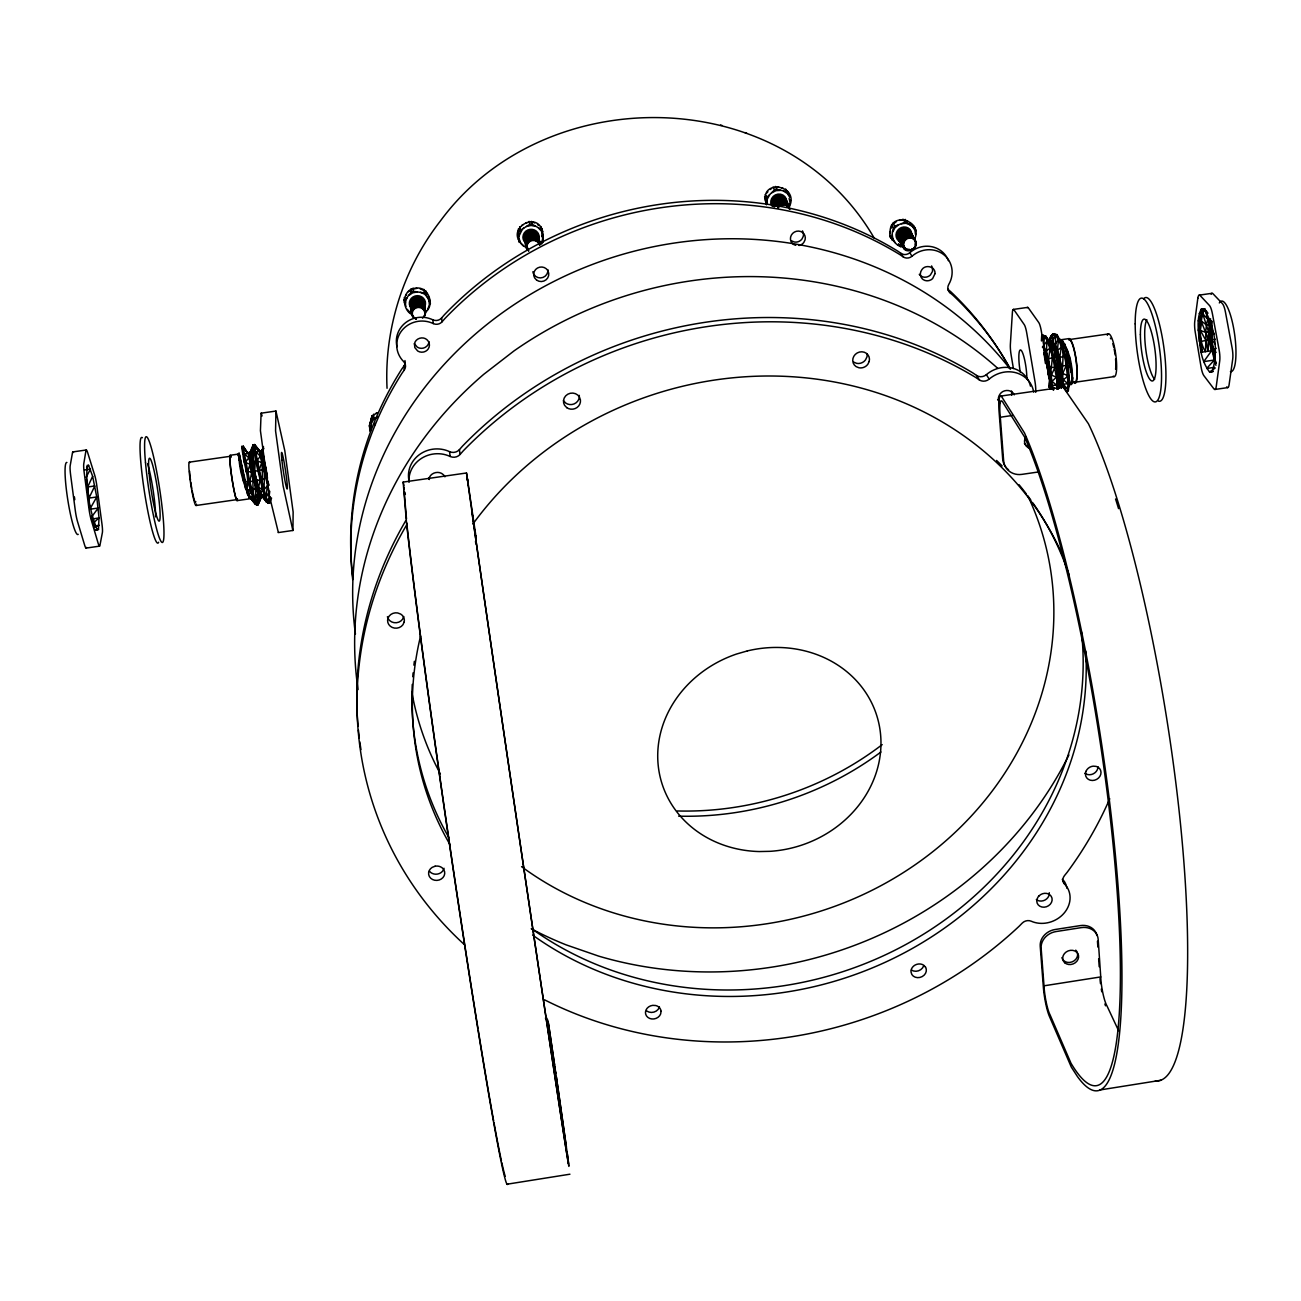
<?xml version="1.0" encoding="UTF-8"?>
<svg xmlns="http://www.w3.org/2000/svg" width="1301" height="1301" viewBox="0 0 1301 1301"><rect width="100%" height="100%" fill="white"/><g stroke="black" fill="none" stroke-linecap="round" stroke-linejoin="round"><path stroke-width="1.5" d="M541.639 244.068L542.81 242.084C547.184 202.387 495.746 230.196 527.848 248.589M542.81 242.084L542.078 228.488M1056.737 389.048L1056.835 358.1L1053.566 345.513L1050.281 340.455L1050.736 336.422L1052.883 333.853L1056.965 334.585C1066.511 351.156 1071.162 372.46 1068.267 391.292L1066.869 391.503L1060.835 384.169L1067.845 389.259L1066.869 391.503M238.847 459.904L239.059 453.171C238.262 467.775 243.97 483.858 249.141 497.828L252.069 499.308L256.622 504.983L258.053 504.772L261.631 496.153L258.59 487.176C262.395 472.979 255.89 458.781 254.703 444.584L253.256 444.796C244.295 461.335 254.313 480.85 259.354 497.161L260.704 498.072L259.062 502.349M518.448 228.765L519.132 242.36M1043.126 335.251L1045.776 336.195L1048.687 340.569L1050.216 348.05L1048.411 359.32L1052.005 381.404L1051.241 385.291L1049.078 387.226C1050.85 373.582 1049.907 358.848 1043.76 346.245L1044.361 336.39L1043.126 335.251L1041.727 335.447L1041.434 340.96M1041.727 335.447L1045.776 336.195L1052.851 357.352L1056.331 377.241L1052.005 381.404L1051.354 387.503L1053.534 390.3M1058.705 385.275L1059.713 386.299C1062.819 371.631 1061.242 353.986 1052.525 341.187L1050.281 340.455L1052.883 333.853L1055.566 334.796C1065.454 350.782 1068.023 370.736 1067.845 389.259L1063.128 384.137L1062.641 373.387L1059.648 357.71L1061.453 346.44L1059.925 338.959M1049.013 340.976L1050.736 336.422L1054.282 333.641L1055.566 334.796C1054.249 351.953 1063.86 368.834 1059.713 386.299C1062.624 373.257 1063.372 359.45 1062.868 346.229L1057.42 350.376L1061.909 373.208L1062.429 383.681L1061.827 385.389L1060.039 384.283L1060.998 385.291L1063.21 379.794L1068.983 375.42L1068.105 383.762L1063.128 384.137L1061.827 385.389M1071.097 364.199L1072.057 378.054L1070.869 384.689C1074.268 369.923 1070.3 353.287 1062.364 340.586L1060.152 339.87L1068.755 338.634A22.556 4.293 82.2 0 1 1076.626 363.369A22.556 4.293 82.2 0 1 1073.553 382.348M1069.764 382.884L1071.373 384.006L1072.756 381.974L1072.268 371.614L1071.52 382.933M1215.784 363.434L1211.784 339.74L1211.166 321.022C1209.865 335.869 1211.198 351.172 1215.963 365.321M1058.445 388.934C1062.429 373.192 1057.859 355.352 1049.728 341.594L1048.167 341.366L1051.175 342.179L1054.623 350.782L1054.948 367.5L1051.419 374.997L1050.688 386.999L1048.915 385.893L1054.005 389.194M1215.378 344.196L1211.784 339.74L1211.589 321.054M1059.648 357.71L1065.519 355.531L1066.202 365.89L1062.641 373.387L1060.998 385.291L1059.258 384.608L1060.998 385.291M1199.603 330.454C1198.937 344.57 1200.709 360.54 1209.588 372.005L1212.19 371.728C1218.517 351.677 1215.199 326.372 1203.734 308.727L1201.165 309.231C1196.286 319.2 1198.579 330.893 1199.294 341.529L1210.613 339.903L1210.564 321.363L1211.573 350.782L1203.75 361.629L1214.63 359.987L1210.971 339.854L1210.711 321.152L1212.678 350.587L1201.197 352.278C1200.335 338.114 1196.302 321.363 1204.759 308.841C1197.457 322.144 1200.612 337.837 1201.978 352.164L1199.603 330.454L1198.286 330.649L1200.205 320.631L1200.042 330.438L1205.816 332.292L1208.564 331.901L1210.223 328.99M251.369 498.787L249.141 497.828L239.059 453.171L246.361 488.607L250.003 497.909L251.369 498.787L251.435 496.836M1058.136 388.836C1060.429 372.948 1060.25 355.726 1052.525 341.187L1052.883 333.853L1052.119 336.227M890.095 232.993C889.022 210.616 923.547 219.918 914.652 239.026L914.945 237.595M915.27 228.602L906 222.032L894.795 226.179C889.25 233.253 893.104 245.922 902.65 246.946M903.057 244.572L904.569 239.839L907.334 237.79A6.635 6.245 -35.5 0 1 916.034 242.75L915.953 244.409A6.635 6.245 -35.5 0 1 903.057 244.572L902.845 247.401M915.497 234.538L914.928 230.196L912.521 226.585M424.744 307.491L423.752 301.019L421.849 298.986M424.923 309.638L424.923 305.263M425.134 311.297L424.093 303.751L419.605 300.515M425.281 312.939L425.313 309.069M403.928 487.143L403.993 489.55M1045.402 363.402L1043.939 352.636L1050.216 348.05L1051.615 347.839L1054.623 350.782M410.677 308.792L411.832 301.474L416.629 298.758L419.475 298.905L416.743 299.523M424.939 306.272A8.099 7.741 -1.2 0 0 421.687 296.823A8.099 7.741 -1.2 0 0 411.392 298.271A8.099 7.741 -1.2 0 0 411.067 308.223L411.002 312.614L414.043 318.273M411.49 306.158L411.604 303.361M411.181 313.752L411.23 309.931L414.58 305.67M411.604 307.247L411.718 304.434M271.567 498.088L269.583 503.113L266.607 502.17C261.029 489.631 267.225 475.776 262.428 462.782C262.395 457.383 260.802 451.512 263.469 446.503M537.996 238.961L538.175 236.197M538.272 239.986L538.338 236.733M538.435 240.522C541.801 226.358 517.7 229.626 525.1 242.214M538.712 241.531L538.728 238.213M538.825 242.019L539.004 239.238M539.427 244.116L539.443 240.783M539.541 244.588L539.72 241.807M1211.02 328.877L1211.898 321.201M524.14 239.612C522.482 232.017 533.849 228.017 537.589 234.652M524.303 240.148L525.604 234.424L530.483 231.757M524.596 237.904L525.994 245.759M524.823 242.181L524.856 238.929C526.271 234.196 532.483 232.261 536.419 235.139L535.622 235.66L537.215 237.433M524.986 242.718L525.116 239.937M525.506 244.767L525.539 241.498C527.165 235.611 535.882 234.44 538.972 239.709M525.718 245.743C524.043 238.099 535.475 234.066 539.248 240.734M525.88 246.279L527.23 240.587M525.978 242.295L525.994 239.449M526.092 242.767L526.255 240.457M237.124 500.609L250.491 498.69L248.946 494.77L250.735 491.713L248.361 482.216L247.564 471.694L250.117 464.246L248.426 452.455L257.631 493.518L256.622 504.983L255.061 503.829L250.735 491.713L249.808 482.004L251.776 471.987L250.605 451.512L252.573 448.048M278.235 531.995L269.128 494.689L260.428 430.696L261.111 413.181L275.942 411.051L284.821 450.829L293.132 511.992L292.936 530.45L278.154 532.597M1207.8 319.217L1210.564 318.81L1208.564 331.901L1208.157 351.286C1205.328 340.862 1204.791 329.657 1207.8 319.217L1205.116 309.166L1202.628 313.427L1208.564 331.901L1211.865 350.75L1209.182 324.486L1207.8 319.217L1202.254 313.151L1204.336 308.776L1201.165 309.231L1204.352 308.711M786.585 205.574L786.845 202.793M1057.42 350.376L1058.51 339.154L1056.965 334.585M771.688 202.891L771.948 200.159M788.211 205.021L786.146 202.322A7.253 6.928 -32.4 0 0 777.364 195.638A7.253 6.928 -32.4 0 0 772.696 205.981C769.086 199.46 777.998 192.337 783.69 196.971L785.755 199.671M772.973 206.452L772.436 201.151L773.77 198.695M784.666 199.102C779.933 195.345 772.241 199.476 772.875 205.525L773.835 205.054L772.404 204.452C771.509 196.825 783.137 193.507 786.243 200.663M772.631 205.021C772.013 194.451 788.146 195.199 788.064 205.525M773.103 206.095C772.436 200.012 780.145 195.817 784.926 199.606L786.991 202.305M773.347 206.599C772.713 200.549 780.421 196.418 785.17 200.175M1049.159 386.153L1050.395 385.194L1056.9 385.372C1058.786 370.964 1059.827 354.636 1051.972 341.854L1049.777 341.138M773.347 204.062L772.16 203.948L773.347 201.183M774.534 203.883L774.306 206.208L773.119 206.03M774.55 206.713L774.778 204.387M915.205 244.377L915.53 241.547M915.546 244.897L915.823 242.132M1049.322 384.527C1050.704 369.826 1044.605 355.352 1047.289 340.764L1044.361 336.39L1042.849 339.594M243.482 447.755L241.71 446.438L242.051 447.967L243.482 447.755L243.157 446.243L248.052 453.561L242.783 453.935L241.937 448.52L243.157 446.243C240.864 460.652 250.361 474.702 246.995 488.851L250.686 498.397L255.061 503.829L258.053 504.772L261.631 496.153L255.988 479.646L250.085 452.211L252.833 447.918M269.779 491.29L268.136 503.324L262.883 497.128L261.55 496.25L260.704 498.072L258.2 492.949L256.297 487.176L250.605 451.512M897.511 236.733L898.682 234.05L897.511 233.546C899.024 228.976 905.024 226.911 908.911 229.854M898.877 240.36C894.649 233.904 903.691 226.211 909.529 230.928L912.717 236.717M897.836 237.237L899.17 231.611M898.113 237.807L899.284 235.123L898.113 234.619M898.389 238.392C897.901 232.424 905.431 228.309 910.147 232.001L912.521 235.139M898.715 238.896L899.024 236.197L901.04 234.147M899.007 239.465L899.349 236.701M899.316 239.969L899.642 237.27L903.496 233.708L908.147 233.123M899.609 240.555C899.105 234.587 906.651 230.44 911.383 234.147A7.221 6.781 -35.8 0 0 900.975 229.285A7.221 6.781 -35.8 0 0 899.658 240.799M899.918 241.059L901.105 238.359L899.918 237.855L900.812 237.79L900.536 240.083M900.211 241.628C899.707 235.66 907.269 231.529 912.001 235.237M900.536 242.149L901.707 239.449L900.52 238.929L904.39 235.351M900.812 242.718L902.032 239.953L902.406 244.425M901.138 243.238L901.447 240.522L905.333 236.945M901.43 243.807C901.804 228.033 925.385 240.88 912.408 249.759C897.95 256.297 900.325 229.529 913.562 237.904M899.333 237.92L899.609 235.627L898.422 235.123M370.151 423.297L372.005 415.767L377.274 412.937L375.794 413.393M372.005 415.767L370.85 430.224M895.251 242.848L889.884 236.506L890.16 231.545M518.4 232.294L518.595 230.83M519.18 235.709L522.498 228.976L529.816 224.325L532.174 224.309L541.671 229.513L542.826 231.464M541.801 236.587L542.013 235.123M542.875 238.555L541.46 242.848M659.396 1006.746L659.298 1007.413A7.822 6.781 -12.7 0 1 646.825 1011.023M1011.706 395.146L1011.609 391.064M1204.336 308.776L1199.278 313.46L1201.815 313.102C1200.059 325.933 1198.27 340.13 1205.409 351.677L1205.962 340.569L1200.416 330.519L1202.254 313.151M766.452 204.664C757.296 177.912 801.074 184.059 788.991 207.672M765.687 195.719L765.346 200.191M769.574 194.987L767.346 198.988L767.005 203.476L766.679 197.459L774.567 189.865L776.827 189.247L787.186 191.898L788.78 193.491M258.053 504.772C260.867 485.484 249.076 466.213 254.98 446.65L253.532 446.861L250.947 453.138C252.557 468.636 253.223 483.842 253.044 499.226L254.492 499.015L258.2 492.949M419.133 299.132L419.264 297.279C412.856 295.555 407.798 303.149 411.392 308.597M421.361 301.181L419.182 300.173L419.377 298.352L413.864 299.1M421.687 303.914L419.507 302.905L419.703 301.084L416.857 300.921L414.173 301.832L410.823 306.093M410.921 307.182L414.271 302.922L419.816 302.157L419.621 303.995L417.084 303.1L414.385 304.011L411.035 308.272M417.312 304.954L419.735 305.084L419.865 303.214L422.516 304.45M419.833 305.654L419.979 304.304L414.499 305.101L411.132 309.378M417.41 306.044L419.849 306.174L420.077 304.873L422.662 306.06L425.622 311.297M270.575 497.405L269.583 503.113L266.087 497.356L259.208 470.019L261.729 462.587L259.972 450.796L254.98 446.65L260.33 452.374L262.005 452.146L262.151 449.87C265.453 462.684 264.233 475.776 268.543 488.688M1049.631 385.519C1049.37 370.346 1056.136 354.848 1048.687 340.569L1047.289 340.764L1042.361 347.107M1072.821 377.778L1070.869 384.689M892.258 234.912L892.242 240.425M369.403 425.622L370.265 431.249L369.403 425.622L370.313 421.898M1049.273 342.196L1050.736 336.422M425.004 312.565C435.689 305.361 428.289 285.472 415.263 288.237C402.708 289.18 401.228 307.247 410.579 313.817M404.302 297.457L404.351 302.873M259.338 451.496L262.217 451.073L255.842 452.065L254.671 471.58L256.59 479.695L260.005 480.541L265.29 478.443L262.509 451.496L263.42 448.146M370.557 425.931L369.614 429.167M250.947 453.138L253.256 444.796L258.249 450.146M428.907 479.093C429.948 472.783 438.697 470.198 443.202 474.589A8.489 7.936 -4.9 0 1 444.926 476.8M1057.209 388.966L1060.413 380.201M1067.845 389.259L1069.52 383.551L1068.105 383.762L1063.21 379.794M275.942 411.051L275.568 430.891L283.13 485.956L292.871 530.532M890.713 228.504L892.795 224.471L896.373 221.593M892.795 231.854L894.893 227.821L898.487 224.927M246.117 471.905L245.645 461.855L248.865 457.838L248.767 454.033L250.085 452.211M1063.128 384.137L1062.51 385.893L1061.421 384.088L1063.6 387.048M1059.193 387.6C1062.966 372.558 1058.038 355.238 1050.362 342.082L1048.996 341.464L1051.175 342.179C1059.144 354.181 1061.177 369.435 1061.583 383.584L1060.217 385.616M1059.047 387.893L1060.819 383.909M262.509 451.496L263.68 448.666M371.078 419.003L371.631 417.686M371.322 423.02L373.729 419.345L377.534 416.938L372.232 419.264M418.955 298.01L421.833 298.466L424.776 303.653M421.914 299.019L419.28 297.799L416.629 298.433M419.182 300.173L422.061 300.629L423.963 302.661M414.58 301.36L419.589 299.994L422.158 301.181M419.703 301.084L419.41 302.352L419.589 299.994L414.06 300.742L410.709 305.003M419.507 302.905L419.8 301.637L416.873 301.458L412.059 304.174L410.84 306.613L411.913 314.078M519.132 231.741L523.718 228.049M419.638 304.532L417.101 303.637L414.401 304.532L411.051 308.809M419.735 305.084L422.63 305.54L424.549 307.589M419.849 306.174L422.744 306.629L424.663 308.679M270.185 497.112L268.055 501.958L266.607 502.17L260.525 493.112L259.013 492.656L249.288 452.553L248.507 453.626L243.385 448.308L249.808 482.004L256.508 503.617L259.891 496.494L256.59 479.695M263.631 447.869L262.217 451.073L262.151 449.87M403.782 616.528L402.529 619.309A8.359 7.66 -4.1 0 1 387.405 616.707M788.845 207.607L790.471 200.305M1198.27 320.908L1201.815 313.102M89.167 503.698L89.59 507.406L87.671 486.981L92.631 476.296L88.582 465.303L87.183 465.368C85.622 486.899 89.167 509.602 97.087 529.686L98.453 529.393L99.022 517.863L96.746 496.982L92.631 476.296M1052.525 341.187L1055.566 334.796M903.658 241.287L902.975 244.442L905.089 248.312M424.256 316.582C427.118 312.273 425.329 305.117 419.963 303.784M410.531 303.361L413.929 299.132M410.596 303.393L411.815 300.954M410.693 304.467L414.043 300.222M410.726 305.524L414.141 301.295L416.84 300.401M410.937 307.719L414.369 303.475L417.052 302.58M411.246 310.467L414.612 306.19L420.158 305.442M411.327 311.037L414.694 306.76L421.02 307.15L424.679 310.565A6.684 6.391 -1.5 0 1 423.882 316.907M412.157 309.345L413.198 307.264M412.271 310.435L413.311 308.353M1025.871 436.729L1024.96 438.551A8.765 7.985 -31.7 0 0 1030.229 448.536M524.498 237.433C525.88 232.684 532.028 230.7 535.979 233.595L535.248 234.18L535.817 233.058L537.866 235.66M524.645 237.969C526.108 232.05 534.939 230.895 537.98 236.131M524.758 238.441C526.368 232.57 535.053 231.399 538.142 236.668M524.921 238.977L526.173 236.506M525.019 239.465C526.629 233.578 535.329 232.407 538.419 237.676M525.181 240.002L528.531 235.644L531.296 234.782M525.393 240.961L528.856 236.717M525.441 241.01L526.71 238.538M525.702 242.035L529.068 237.676L534.678 236.977M525.913 243.011L527.181 240.522L532.109 237.839M526.076 243.547C527.686 237.644 536.435 236.473 539.525 241.758M525.214 236.408L526.287 234.31M525.897 238.961L528.791 235.318M526.515 241.482L527.604 239.384M527.214 244.068C528.938 237.546 539.281 238.815 539.801 245.304M536.5 238.766L536.923 237.107L536.175 237.693M536.776 239.791L537.199 238.132L539.086 240.197M538.5 242.035L536.89 240.278L537.476 239.14L539.362 241.222M536.565 234.928L534.971 233.172L535.557 232.05L534.809 232.635M535.134 233.708L535.654 232.521L534.971 233.172M535.931 233.529L535.41 234.717L536.158 234.131L533.605 232.928L530.759 232.765M537.118 236.945L535.508 235.188L536.093 234.066L535.345 234.652M535.622 235.66L536.207 234.538L535.508 235.188M535.67 235.725L536.256 234.603M533.621 235.172L535.784 236.197L536.37 235.074L538.256 237.14M535.898 236.684L536.484 235.562L535.784 236.197M536.223 237.758L536.76 236.571L538.809 239.173L540.452 244.393M86.126 477.223L90.468 469.108L84.581 469.954M773.867 204.371L775.201 201.915M773.867 204.452L777.38 200.11M774.111 204.94C775.591 200.256 781.722 198.256 785.658 201.248M774.339 205.525L775.689 202.989L780.584 200.305M774.583 206.03C776.063 201.33 782.226 199.329 786.146 202.322M774.827 206.599C776.242 201.866 782.503 199.736 786.389 202.891M773.835 202.24L774.957 200.159M775.022 204.973L776.16 202.875M900.487 237.286L899.316 236.766C900.829 232.18 906.862 230.114 910.765 233.074M900.991 234.847L899.593 237.335L900.812 237.79M902.309 240.539L901.138 240.018C902.65 235.416 908.7 233.334 912.619 236.31M902.813 238.083L901.414 240.587L902.634 241.043L903.756 239.042M90.794 507.504L96.746 496.982L88.192 498.202L87.769 494.559M269.209 491.859L266.087 497.356L266.607 502.17L262.233 496.738L266.087 497.356L267.29 485.94L268.722 485.273L268.169 481.63M430.436 303.523L425.281 293.099L413.344 291.31C408.4 293.88 404.009 300.661 405.912 306.499M427.866 308.939L429.395 304.759L428.956 300.352M507.764 1183.861A361.239 8.213 81.7 0 1 462.88 933.663A361.239 8.213 81.7 0 1 406.481 522.498L403.164 482.086L466.506 472.979L476.101 537.378A17.645 16.36 -6.4 0 1 475.694 543.769M1054.981 344.635L1058.51 339.154M1049.078 387.226C1054.737 374.2 1046.557 359.32 1043.76 346.245M1072.756 381.974L1071.373 384.006L1070.349 382.803L1072.154 383.681L1071.162 382.689M404.936 360.572A7.139 6.781 -1 0 1 403.944 366.036L401.57 369.386A350.018 323.64 -17.7 0 0 352.75 577.026M1010.487 369.077A351.237 324.583 -17.7 0 0 952.999 295.278L950.006 292.725A7.139 6.651 -34.9 0 1 948.771 284.415A24.995 23.385 -34.7 0 0 943.501 254.459A24.995 23.385 -34.7 0 0 911.985 256.232A7.156 6.716 -35.1 0 1 903.252 256.915L899.934 254.638A351.237 324.583 -17.7 0 0 444.812 318.647L442.08 321.786A7.221 6.895 -2.9 0 1 433.298 323.591A25.191 23.955 -2.3 0 0 401.716 330.73A25.191 23.955 -2.3 0 0 403.586 361.515A7.172 6.798 -1.1 0 1 404.318 369.972L401.944 373.338A351.237 324.583 -17.7 0 0 352.701 579.612M91.151 517.587L98.209 508.04L89.802 509.244M405.652 295.49L406.579 294.254M265.924 478.231L261.159 456.537L261.631 450.553L260.33 452.374L260.444 456.179L257.289 460.196L257.761 470.23L264.64 497.551L260.525 493.112L262.363 490.038C261.843 476.556 263.778 463.53 259.257 450.276L254.703 444.584C247.694 463.758 258.167 484.151 255.061 503.829L250.686 498.397L253.044 499.226L247.434 494.315L244.962 481.37L243.547 481.386L241.417 465.498L241.677 473.564L243.059 473.239L245.515 488.607L246.361 488.607M766.956 192.906L767.899 191.719M777.656 207.428L778.746 206.078A6.684 6.375 -32.2 0 1 789.089 207.298L789.691 208.859M406.969 297.88L404.627 300.629M86.582 467.628L88.582 465.303M397.033 346.765A25.093 23.873 -2.2 0 1 405.912 322.437A25.093 23.873 -2.2 0 1 432.81 319.802A7.204 6.879 -2.8 0 0 441.576 318.013L444.291 314.875A350.018 323.64 -17.7 0 1 897.771 251.142L901.089 253.419L903.252 256.915M1072.057 378.054L1069.341 356.49L1068.072 356.49L1062.364 340.586M409.213 481.744A28.28 26.443 -4.8 0 1 419.264 454.732A28.28 26.443 -4.8 0 1 449.561 451.658A8.115 7.627 -5.5 0 0 459.432 449.626L462.505 446.129A392.756 355.303 -17.7 0 1 972.904 372.964L976.596 375.469L979.36 379.925A8.05 7.416 -32.5 0 0 989.167 379.111A28.15 25.825 -32.3 0 1 1016.374 372.867A28.15 25.825 -32.3 0 1 1033.726 392.154M408.937 482.102A28.394 26.54 -4.9 0 1 421.752 458.196A28.394 26.54 -4.9 0 1 450.162 456.472A8.148 7.643 -5.6 0 0 460.082 454.439L463.172 450.927A394.317 356.425 -17.7 0 1 975.636 377.404L979.36 379.925M408.498 291.798L412.271 289.212L416.808 288.367M408.888 295.408L412.661 292.823L417.231 291.977M424.89 312.451L425.947 311.411M93.526 522.904L99.022 517.863L92.273 519.05L91.818 515.765M412.141 304.206L414.255 302.385M412.384 307.459L417.279 304.759M412.563 300.726L414.352 299.197M412.889 303.979L416.97 301.686M412.986 305.068L414.791 303.54M413.1 306.174L414.905 304.629M413.409 308.922L417.507 306.613L421.02 307.15M525.913 235.497L528.06 233.676M526.45 237.53L528.596 235.692M526.97 239.563L529.117 237.725M526.71 235.855L528.531 234.31M528.027 240.945L529.865 239.384M773.282 197.719L778.144 195.052M773.753 198.777L778.632 196.028M774.241 198.598L778.372 196.337M776.16 204.143L778.34 202.322M776.404 204.631L781.299 201.948L784.129 202.143L788.715 206.111M776.648 205.135L778.844 203.33M776.632 205.216L781.559 202.452L786.894 203.899L781.543 202.533M776.892 205.721C780.145 201.72 787.007 202.338 789.219 207.119M777.136 206.225L782.047 203.525L787.398 204.973M775.201 200.744L777.055 199.216M775.445 201.232L779.592 198.972M775.916 202.305L780.08 200.029M776.404 203.379L778.258 201.85M776.632 203.948L780.811 201.688M777.12 205.038L781.299 202.761M898.536 230.619L900.699 228.83M899.137 231.692L904.016 228.96M900.942 234.912L903.17 233.042L908.635 232.359L911.09 233.578L914.57 239.953M902.764 238.148L904.992 236.278M899.82 232.001L901.674 230.488M900.113 232.57L904.244 230.31L906.602 230.472M900.438 233.074L902.276 231.562M900.715 233.643L904.845 231.383M904.081 239.547L905.951 238.018M535.085 233.643L535.882 233.123L533.28 231.854M536.451 238.717L537.248 238.181L534.63 236.912M536.728 239.726L537.524 239.205L534.906 237.937M1048.915 385.893L1049.842 386.885C1051.858 373.354 1046.476 359.824 1043.174 346.814L1046.882 359.71L1048.899 378.607M521.701 225.577L522.904 224.666M770.208 189.507L771.428 188.596M771.883 192.743L776.014 190.645L780.6 190.385M1215.167 368.053L1209.588 372.005L1213.313 371.468M252.492 464.197L255.825 460.408L261.729 462.587M1216.191 348.245L1212.678 350.587M87.346 490.9L86.63 483.208M1058.298 385.177L1056.363 367.305L1059.86 365.809M94.371 527.686L99.12 525.295L95.233 525.848M268.722 485.273L264.916 470.23L259.208 470.019L254.118 471.743M259.891 496.494L262.233 496.738M525.702 223.073L527.1 222.487M526.498 226.455L531.036 225.447L535.573 226.358M1051.972 341.854L1050.362 342.082L1052.769 345.448M772.404 204.452L773.363 203.981L772.16 203.883M250.426 453.789L248.767 454.033M909.415 250.182L912.066 249.255M527.734 232.603L533.329 231.92M528.808 236.652L534.353 235.904L536.971 237.156M413.962 300.189L419.572 299.474L419.296 301.263L416.759 300.368M528.255 233.302L530.548 232.537M529.328 237.351L531.621 236.587M529.702 238.847L531.995 238.083M414.986 305.182L417.279 304.418M415.1 306.288L417.393 305.524M903.122 233.107L908.586 232.424M906.455 233.253L901.56 235.985L900.194 238.425L901.414 238.88M904.959 236.359L907.691 235.416L912.944 236.815L910.44 235.66M776.892 199.118L779.592 198.24M777.38 200.175L782.909 199.427L785.397 200.744M902.894 232.619L907.529 232.05M904.114 234.782L906.39 234.034M905.626 237.514L907.919 236.782M779.478 204.582L781.787 203.834M779.722 205.086L784.438 204.517M266.298 469.905L267.892 485.517M1056.786 350.798L1055.16 351.026M899.316 220.373L903.805 219.95L907.968 221.414M901.43 223.707L905.951 223.284L910.131 224.748M507.081 1184.203L569.936 1174.201M1099.687 1090.01L1160.996 1080.253M1044.004 985.816L1100.744 976.921L1098.174 939.322A16.279 13.969 -23.2 0 0 1081.277 927.629L1056.022 931.565A16.279 13.986 -22.7 0 0 1041.142 948.201L1044.004 985.816A19.06 2.895 80.4 0 0 1050.021 1014.764L1070.983 1063.226A352.425 57.358 81 0 0 1116.876 887.786A352.425 57.358 81 0 0 1024.798 437.38L1003.364 403.18A20.442 3.415 82 0 0 1000.306 417.231L1003.64 460.733A17.482 15.937 -30.9 0 0 1021.887 474.377L1039.19 471.856M1211.784 339.74L1215.232 339.236M196.028 505.504L236.928 499.617M1074.821 382.283L1114.258 376.591M94.388 526.189L95.217 526.076L93.005 520.807M1000.404 396.122L1062.185 387.243M1214.581 367.337L1206.661 368.492L1214.223 360.133L1215.589 363.499M86.077 548.095L99.526 546.144M1000.306 417.231L1012.194 415.507M1214.858 389.471L1227.689 387.617M1013.316 309.427L1027.611 307.394M72.872 451.902L86.305 449.983M1199.164 295.148L1211.979 293.31M230.131 455.285L237.741 454.195L238.668 455.041L238.555 453.854M189.377 462.148L230.326 456.293M1069.097 339.594L1108.566 333.934M1209.182 324.486L1206.417 324.876L1201.018 320.843L1208.71 340.179L1211.573 350.782M86.5 481.207L87.671 486.981L94.81 485.956L88.972 498.088L86.517 483.321M1049.484 367.337L1047.386 367.728L1048.606 375.404L1044.719 352.652M253.305 471.889L247.564 471.694M266.77 478.052L267.599 477.987M255.988 479.646L249.808 482.004L244.962 481.37M1058.12 358.1L1054.265 357.141L1045.597 359.726L1047.386 367.728L1043.939 352.636M1060.722 365.727L1067.617 365.679L1067.568 375.631L1062.641 373.387M901.138 240.018L901.983 240.018L900.812 239.514C902.309 234.879 908.391 232.749 912.326 235.741L914.668 238.961M898.357 233.546L897.202 236.229L898.275 239.286M899.316 236.766L900.211 236.717L898.991 236.262C900.487 231.643 906.537 229.513 910.472 232.505L907.984 231.35M1050.2 367.321L1054.948 367.5M907.155 249.304L909.48 249.402M249.564 458.196L251.76 457.415L254.394 452.276L253.256 444.796L253.549 446.324M419.361 297.831L416.515 297.685L411.734 300.385L410.514 302.824L411.604 310.793M416.987 302.548L419.914 302.726L417.166 303.328M417.214 304.727L420.142 304.906L421.947 306.629M531.247 234.733L534.142 234.944M531.556 235.806L534.418 235.953M532.044 237.774L534.955 238.002M417.052 302.239L419.475 302.385M530.385 232.001L532.808 232.147M530.662 233.009L533.068 233.155M531.084 234.554L533.508 234.7M531.735 237.058L534.158 237.205M532.158 238.62L534.597 238.766M903.382 227.968L906.147 228.147M903.984 229.025L906.797 229.139M907.399 230.212L901.918 230.96L898.389 235.188L899.885 236.213M906.423 233.318L911.708 234.652M906.683 234.619L909.057 234.782M907.301 235.692L909.675 235.855M908.244 237.286L910.619 237.449M778.632 196.109L783.934 197.541M779.104 197.167L781.917 197.362M780.567 200.37L785.902 201.818M778.616 196.841L781.007 197.004M779.104 197.898L781.494 198.077M779.836 199.541L782.226 199.703M780.324 200.614L782.714 200.777M781.543 203.265L783.95 203.428M771.916 203.379L773.119 203.493M777.396 186.97L778.876 187.149M874.305 238.278C784.389 82.679 546.046 78.434 440.99 220.162L440.014 221.463C403.408 268.591 384.153 328.649 387.048 388.283M419.995 288.724L424.207 290.546M420.434 292.335L424.646 294.156L427.687 297.522M901.821 246.149L897.657 244.686M720.559 124.994L722.022 125.449M744.985 132.604L746.66 133.141M1049.728 341.594L1047.484 340.846L1045.776 336.195L1052.167 345.041L1051.615 347.839L1056.363 367.305M268.738 490.379L267.29 485.94L263.81 489.843L257.126 486.948L250.735 491.713L246.995 488.851M526.498 247.889L527.913 248.426L526.092 246.247M526.938 249.402C524.384 245.125 527.572 239.449 532.369 238.864L537.963 241.596M533.329 222.422L534.727 222.959M781.917 187.929L783.283 188.466M783.641 191.166L787.414 193.556L789.756 197.313M853.798 362.166L856.725 363.369A8.473 7.92 -29 0 0 865.474 359.938L866.889 357.043A8.473 7.92 -29 0 0 867.068 353.905M791.642 240.896L794.26 241.986A7.513 7.156 -31.5 0 0 802.018 238.945L803.254 236.327A7.513 7.156 -31.5 0 0 802.441 230.879M795.724 245.336L793.431 244.377A7.546 7.172 -31.4 0 1 791.366 235.107A7.546 7.172 -31.4 0 1 800.603 231.464A7.546 7.172 -31.4 0 1 805.091 239.807L803.839 242.409A7.546 7.172 -31.4 0 1 798.96 245.482M900.845 239.433L902.032 239.953M1060.152 339.87L1063.974 343.838L1066.381 349.432L1071.52 371.826M1051.419 374.997L1056.331 377.241M419.394 298.872L423.947 302.141L425.02 305.816M419.638 301.051L424.175 304.304M419.719 301.604L424.207 304.841L425.264 307.995M419.751 302.125L424.305 305.393L422.321 303.312M419.833 302.694L424.321 305.93L425.378 309.101M421.248 300.108L419.442 298.384L423.85 301.588M419.264 300.726L423.069 303.491M534.093 234.879L536.695 236.148M906.374 249.483L901.902 245.791M904.244 248.898L906.667 250.052M780.958 195.248L783.446 196.484L786.097 201.232M782.405 198.435L784.91 199.671M906.748 229.22L909.236 230.358M907.366 230.277L909.854 231.432M909.204 233.497L911.659 234.733L914.863 240.522M781.25 197.573L783.381 198.63M782.47 200.208L784.601 201.265M250.117 464.246L244.198 462.066L244.23 453.724L248.865 457.838M1216.061 352.343L1213.036 350.408L1211.41 339.789M1063.974 343.838L1060.9 340L1059.323 339.772L1061.535 340.488L1065.844 349.172M890.404 237.465L893.153 239.465L892.161 238.457M523.718 246.361L520.595 243.092L519.18 238.831M537.508 224.488L538.712 225.382M538.37 227.886L541.492 231.171L542.875 235.432M1052.005 381.404L1056.9 385.372M997.639 399.586L998.68 400.432A8.375 7.692 -32.4 0 0 999.884 401.098M920.718 275.828L920.978 276.04A7.448 6.96 -34.8 0 0 930.345 275.064L932.541 271.324L932.427 267.632M260.444 456.179L255.842 452.065L254.394 452.276L257.761 470.23M410.222 312.663L407.18 309.313M1051.354 387.503L1049.728 385.99L1050.688 386.999L1051.956 385.746L1054.298 388.316M910.358 223.252L911.35 224.26M412.043 315.72L413.946 317.704M563.512 400.708L565.675 403.034A8.505 8.034 -12.6 0 0 579.287 395.358M422.207 302.239L424.11 304.271M422.435 304.401L424.419 306.499M422.077 301.149L424.061 303.231M421.345 300.661L422.955 302.401M421.817 305.003L423.427 306.76M421.931 306.109L423.557 307.849M535.394 231.513L537.264 233.578M538.533 238.164L536.646 236.083L536.061 237.221L536.809 236.619C532.841 233.725 526.677 235.725 525.279 240.474L526.775 248.849M243.385 448.308L248.052 453.561M897.95 238.782L899.999 241.287M898.552 239.856L900.601 242.36M899.202 240.864L901.203 243.45M900.081 242.523L902.13 245.043M902.731 246.133L899.04 239.4M903.301 247.288L899.642 240.474M261.208 413.149L262.103 415.962M782.893 197.573L784.438 199.378M785.414 200.663L789.056 207.672M785.902 201.736L787.723 203.948M784.113 200.191L785.674 202.013M785.332 202.923L786.894 204.745M786.08 204.501L787.642 206.322M908.586 229.366L910.96 232.489M910.245 234.164L911.741 235.936M911.757 236.896L913.269 238.668M1075.732 950.153L1076.805 951.454A8.115 6.96 -22.8 0 1 1074.187 960.772A8.115 6.96 -22.8 0 1 1063.779 960.675L1062.608 959.26A8.115 6.96 -22.8 0 1 1061.925 957.569M1052.509 389.129L1050.362 386.462L1052.33 389.129M519.619 241.303L518.448 239.351M1206.06 310.516L1207.962 313.232M243.157 446.243L245.97 450.374M258.411 450.113L254.703 444.584L254.996 446.113M931.565 265.941L932.15 266.998M916.034 230.667L913.367 225.675M905.22 219.397L907.106 222.308M902.975 219.137L904.862 222.048M950.006 292.725L947.681 289.098L950.673 291.652A350.018 323.64 -17.7 0 1 1009.901 368.752M892.958 223.252L894.795 226.179M901.089 253.419A7.123 6.684 -35.2 0 0 909.789 252.719L911.985 256.232M976.596 375.469A8.017 7.399 -32.6 0 0 986.369 374.655L989.167 379.111M891.494 225.04L893.332 227.968M898.552 243.71L900.406 246.686M426.452 292.644L427.232 293.896M889.64 235.416L891.461 238.376M261.55 496.25L262.021 497.031L259.013 492.656M1211.394 328.942L1214.175 333.967M785.674 189.052L787.186 191.898M775.331 186.417L776.827 189.247M773.087 187.019L774.567 189.865M765.232 194.597L766.679 197.459M429.428 479.532L428.614 477.711M764.565 196.793L766.013 199.655M414.417 343.74L417.279 347.139A7.497 7.139 -2.2 0 0 426.874 346.147L427.687 345.172A7.497 7.139 -2.2 0 0 428.956 341.675M404.026 299.669L405.538 302.84M266.689 500.283L268.136 503.324M1062.299 879.346L1064.462 883.883A26.15 22.621 -23 0 1 1063.746 913.546A26.15 22.621 -23 0 1 1031.221 921.206A7.464 6.44 -22.3 0 0 1022.196 923.125L1019.187 926.198A394.317 356.425 -17.7 0 1 544.631 999.867M1118.632 1030.782L1106.94 1005.819A19.027 3.22 80.2 0 1 1100.744 976.921M259.257 450.276L260.021 451.984L260.834 450.894L262.021 456.586L263.355 455.757L267.128 476.003M261.225 497.372L258.59 487.176M1014.211 394.853C1011.918 389.162 1003.331 389.178 1000.095 393.992A8.408 7.725 -32.3 0 0 999.607 403.082M1215.931 363.255L1210.613 339.903M93.265 522.579L94.697 526.141L92.875 520.823M766.078 203.184L766.598 204.533M403.164 482.086L403.944 485.566M91.542 518.823L93.672 524.352M410.368 306.044L411.49 309.687M410.579 308.223L411.701 311.882M410.693 309.313L411.815 312.972M410.905 311.508L412.027 315.184M88.793 503.715L90.81 509.179M423.313 305.67L424.126 307.882M423.459 307.296L424.272 309.508M537.703 235.123L539.606 241.319M537.768 239.465L538.565 241.693M788.471 205.525L789.805 209.266M785.511 199.102L787.089 203.379M911.578 233.562L912.391 236.197M910.993 232.424L912.099 235.627M914.717 238.896L915.497 241.612A6.277 5.887 -35.5 0 1 908.651 249.955A6.277 5.887 -35.5 0 1 905.057 240.376A6.277 5.887 -35.5 0 1 915.53 241.612M912.847 235.66L913.952 238.864M912.229 234.57L913.335 237.79M900.227 239.579L900.861 241.742M900.861 242.653L902.195 246.377M900.243 241.563L901.577 245.271M899.024 237.416L899.658 239.579M898.438 238.311L899.772 242.019M428.501 296.709L428.94 301.1M1064.771 343.903L1071.065 372.167M789.105 198.516L789.707 200.826M540.907 226.537L541.671 229.513M531.442 221.349L532.174 224.309M529.1 221.365L529.816 224.325M788.016 194.044L787.251 190.645M519.619 226.781L520.302 229.757M263.29 462.766L264.916 470.23M265.046 464.099L265.876 467.97M264.103 462.538L262.005 452.146M237.741 454.195L238.067 455.773M1067.178 349.432L1069.861 364.491M404.953 492.25L405.343 494.526M1013.398 368.492L1011.105 354.848A11.514 1.984 82.2 0 1 1010.357 344.456L1012.406 312.175A11.66 2.033 82.3 0 1 1014.064 309.947L1024.326 324.73A11.823 2.098 82.3 0 1 1026.798 333.3L1034.994 381.616A11.839 2.098 82.1 0 1 1035.71 392.317M266.819 473.141L267.339 476.361M86.435 479.175L87.671 486.981M1200.01 341.431L1201.685 352.213L1200.433 341.366M468.393 485.436L467.222 477.89L467.563 480.394M554.584 1064.885L548.664 1024.912A16.474 14.278 -9.7 0 0 545.428 1018.179M86.923 487.257L88.549 498.153L87.248 487.094M556.438 1077.358L556.844 1080.123M555.625 1071.78L557.235 1082.79M555.82 1073.195L548.355 1022.732A16.458 14.278 -9.7 0 0 546.306 1017.512M554.828 1066.413L555.218 1069.048M557.446 1084.4L567.821 1157.353A360.767 1.106 81.6 0 1 538.338 966.188A360.767 1.106 81.6 0 1 472.052 512.984L472.052 512.984M557.072 1081.782L566.39 1146.929M518.4 235.4L518.595 236.863M441.576 318.013L442.08 321.786M459.432 449.626L460.082 454.439M541.818 230.57L542.013 232.017M466.506 473.06L475.32 535.719A356.344 1.09 81.6 0 0 540.126 978.092A356.344 1.09 81.6 0 0 567.22 1153.206M432.81 319.802L433.298 323.591M449.561 451.658L450.162 456.472M425.736 290.725L426.126 293.88M423.866 289.375L424.256 292.546M413.002 288.155L413.344 291.31M410.84 289.05L411.181 292.205M241.71 446.438L241.937 448.52M240.165 459.09L240.88 465.856M403.944 366.036L404.318 369.972M404.156 491.518L406.497 519.001M406.839 522.937L407.164 526.856A356.799 8.115 81.7 0 0 477.987 1028.571M1097.459 941.192L1097.865 947.095M1098.662 958.87L1099.199 966.724M240.067 466.083L239.368 454.797M373.615 414.19L373.842 417.686M1049.078 375.046L1049.143 378.428M405.066 298.433L405.115 301.442M430.046 300.32L430.046 301.458M475.873 535.703A17.612 16.344 -6.3 0 1 475.45 542.078M505.211 1176.267A356.799 8.115 81.7 0 1 501.779 1162.574M501.422 1160.915A356.799 8.115 81.7 0 1 494.006 1122.796M493.648 1120.812A356.799 8.115 81.7 0 1 478.313 1030.538M1029.27 446.991A8.749 7.985 -31.7 0 1 1024.375 443.234M1061.226 388.381A23.076 4.31 82.1 0 1 1064.039 388.414L1088.417 423.736A356.36 64.871 81 0 1 1180.446 823.549A356.36 64.871 81 0 1 1155.321 1080.92M1008.568 469.84A17.466 15.921 -30.9 0 1 1002.697 459.172L999.054 411.425A23.109 3.87 82 0 1 1002.079 397.342L1024.521 433.005A356.816 58.106 81 0 1 1117.331 876.89A356.816 58.106 81 0 1 1077.439 1076.545L1071.308 1067.08L1049.37 1016.292A21.548 3.269 80.4 0 1 1043.369 987.378L1040.215 946.136A16.262 13.969 -22.7 0 1 1055.078 929.516L1080.302 925.596A16.262 13.953 -23.2 0 1 1096.922 935.452M1105.541 1005.803A21.515 3.643 80.2 0 1 1104.874 1003.982M1101.784 991.817A21.515 3.643 80.2 0 1 1101.297 989.053M1100.5 983.605A21.515 3.643 80.2 0 1 1100.012 978.515M1115.559 498.982A351.986 64.042 81 0 1 1118.551 508.61M1068.918 754.938A377.875 344.472 -17.7 0 1 598.671 956.121L566.065 944.835A377.875 344.472 -17.7 0 1 531.247 928.768M358.068 689.595A377.875 344.472 -17.7 0 1 483.793 374.281L514.09 350.847A377.875 344.472 -17.7 0 1 997.721 368.329M1027.644 495.453A325.657 296.791 -17.7 0 1 922.718 859.359A325.657 296.791 -17.7 0 1 521.587 866.677M440.372 773.884A325.657 296.791 -17.7 0 1 411.766 691.677M355.433 634.075A364.069 334.243 -17.7 0 1 583.791 267.827A364.069 334.243 -17.7 0 1 1009.56 368.329M882.192 744.627A301.653 278.853 -17.7 0 1 677.349 810.962M909.789 252.719A24.914 23.304 -34.8 0 1 948.396 260.704M547.835 269.616A7.546 7.253 -11.4 0 1 535.768 276.479L533.833 274.381A7.546 7.253 -11.4 0 1 532.906 271.714M920.051 275.259A7.448 6.96 -34.8 0 1 919.27 274.332M880.907 752.027A302.726 279.666 -17.7 0 1 678.634 816.15M1049.273 892.714A7.822 6.765 -23 0 1 1045.012 900.032A7.822 6.765 -23 0 1 1036.344 899.609M1097.963 766.761A7.952 6.96 -25.9 0 1 1093.247 773.835A7.952 6.96 -25.9 0 1 1084.758 773.201M1081.473 631.782A338.471 306.109 -17.7 0 1 904.471 945.242A338.471 306.109 -17.7 0 1 531.686 928.719M448.731 837.34A338.471 306.109 -17.7 0 1 412.271 684.407M412.759 676.715A338.471 306.109 -17.7 0 1 413.084 672.861M413.897 665.153A338.471 306.109 -17.7 0 1 414.369 661.298M996.55 460.44A338.471 306.109 -17.7 0 1 1002.112 465.937M1018.992 484.671A338.471 306.109 -17.7 0 1 1026.18 493.746M1028.489 496.836A338.471 306.109 -17.7 0 1 1030.75 499.926M1032.978 503.064A338.471 306.109 -17.7 0 1 1069.129 575.188M923.645 965.927A7.773 6.716 -19.4 0 1 911.416 970.058M1109.753 798.733A394.317 356.425 -17.7 0 1 1067.162 872.304L1064.446 875.654A7.464 6.472 -23.8 0 0 1064.462 883.883M464.213 944.461A394.317 356.425 -17.7 0 1 407.311 523.799M1064.055 880.94A26.053 22.556 -23 0 1 1066.901 888.241M986.369 374.655A28.037 25.744 -32.4 0 1 1030.473 386.186M360.979 749.571A392.756 355.303 -17.7 0 1 359.808 741.83M359.304 737.943A392.756 355.303 -17.7 0 1 358.425 730.137M358.051 726.218A392.756 355.303 -17.7 0 1 405.863 520.481M444.031 868.287A8.066 7.156 -6.8 0 1 437.673 874.044A8.066 7.156 -6.8 0 1 429.428 871.166M1085.717 651.053A339.821 307.069 -17.7 0 1 899.95 955.113A339.821 307.069 -17.7 0 1 532.581 935.061M450.309 845.162A339.821 307.069 -17.7 0 1 420.565 636.01M472.913 524.01A339.821 307.069 -17.7 0 1 791.854 376.721A339.821 307.069 -17.7 0 1 1065.161 561.381M416.06 319.038A6.684 6.391 -1.5 0 1 417.572 306.776M416.239 319.054A6.31 6.033 -1.5 0 1 413.198 310.288A6.31 6.033 -1.5 0 1 422.776 308.939A6.31 6.033 -1.5 0 1 422.483 318.176M411.783 308.304A7.269 6.944 -1.2 0 1 415.523 297.311A7.269 6.944 -1.2 0 1 424.711 304.792M900.536 241.905A8.034 7.562 -35.8 0 1 896.487 232.489A8.034 7.562 -35.8 0 1 905.935 227.155A8.034 7.562 -35.8 0 1 911.643 235.644M374.542 425.313A8.001 7.513 -1.3 0 1 375.306 423.475M528.499 250.849A6.7 6.456 -10.9 0 1 534.971 239.953M528.84 250.93A6.326 6.098 -10.9 0 1 530.141 241.287A6.326 6.098 -10.9 0 1 539.411 244.897M524.027 241.14A8.115 7.822 -10.8 0 1 525.832 231.188A8.115 7.822 -10.8 0 1 536.24 231.058A8.115 7.822 -10.8 0 1 538.045 240.961M524.872 241.254A7.269 7.025 -10.8 0 1 530.223 230.7A7.269 7.025 -10.8 0 1 538.175 239.4M778.144 207.916A6.31 6.017 -32.2 0 1 789.496 209.266M771.704 205.883A8.082 7.725 -32.5 0 1 777.949 194.125A8.082 7.725 -32.5 0 1 786.389 203.834M86.484 547.396A11.807 1.48 81.3 0 1 84.695 545.314L77.507 521.522A12.457 1.577 81.2 0 1 75.263 510.285L70.628 474.946A12.197 1.529 81.2 0 1 70.173 465.709L72.482 452.699A12.067 1.496 81.1 0 1 73.49 452.504M74.808 499.633A36.461 4.553 81.2 0 1 74.385 496.917M78.223 534.321A36.461 4.635 81.2 0 1 67.798 499.909A36.461 4.635 81.2 0 1 66.904 462.457M237.449 498.852A22.946 1.74 81.4 0 1 232.017 478.996A22.946 1.74 81.4 0 1 230.895 456.358M237.205 498.95A21.922 1.659 81.4 0 1 231.822 477.207A21.922 1.659 81.4 0 1 231.058 457.399M195.784 501.584A18.539 1.643 81.3 0 1 194.825 501.308M194.532 500.56A18.539 1.643 81.3 0 1 192.109 490.331M191.751 488.363A18.539 1.643 81.3 0 1 190.775 482.199M190.499 480.15A18.539 1.643 81.3 0 1 189.572 471.125M196.451 504.089A21.938 1.951 81.3 0 1 190.971 485.549A21.938 1.951 81.3 0 1 189.881 462.619M158.641 542.224A53.471 5.48 81.3 0 1 144.509 492.217A53.471 5.48 81.3 0 1 142.394 437.738M147.55 463.676A31.842 3.269 81.3 0 1 155.616 516.855M1143.66 298.791A52.349 11.335 82.3 0 1 1163.566 345.35A52.349 11.335 82.3 0 1 1158.557 401.18M1154.654 379.307A31.191 6.749 82.3 0 1 1145.823 349.758A31.191 6.749 82.3 0 1 1146.88 319.737M1226.648 386.917A10.961 2.618 82.2 0 0 1229.087 384.82L1232.714 359.06A11.433 2.748 82.4 0 0 1232.128 348.001L1225.428 312.012A11.904 2.846 82.5 0 0 1222.42 303.637L1212.987 293.75A11.79 2.797 82.6 0 0 1211.15 294.237M1219.313 302.938A35.599 8.538 82.4 0 1 1234.145 331.202A35.599 8.538 82.4 0 1 1230.404 371.679M1068.658 339.772A21.532 4.114 82.2 0 1 1076.236 361.792A21.532 4.114 82.2 0 1 1073.829 381.795M1027.188 307.768A11.66 2.082 82.4 0 1 1028.375 307.914L1038.848 322.664A11.823 2.147 82.3 0 1 1041.337 331.218L1049.565 379.518A11.823 2.163 82.2 0 1 1050.314 389.292M1107.297 335.3A21.515 4.375 82.3 0 1 1115.64 353.693A21.515 4.375 82.3 0 1 1113.217 376.119M1110.371 338.13A18.181 3.692 82.3 0 1 1110.859 338.862M1112.81 343.74A18.181 3.692 82.3 0 1 1113.705 347.139M1114.128 348.993A18.181 3.692 82.3 0 1 1115.12 354.962M1115.575 359.011A18.181 3.692 82.3 0 1 1115.608 369.224M1020.293 372.232A18.214 3.187 82.2 0 1 1021.187 350.343A18.214 3.187 82.2 0 1 1026.863 379.111M414.466 343.903L414.824 347.595L417.702 351.01A7.53 7.156 -2.3 0 0 427.33 350.018L428.143 349.042A7.53 7.156 -2.3 0 0 427.135 339.886C423.167 335.902 415.328 338.244 414.466 343.903M1197.831 298.238L1194.757 321.445A11.937 2.765 82.4 0 0 1195.261 332.275L1201.051 366.898A11.416 2.651 82.3 0 0 1203.864 375.631L1213.833 388.771A10.961 2.569 82.2 0 0 1216.224 386.673L1219.72 360.93A11.433 2.7 82.3 0 0 1219.118 349.871L1212.434 313.866A11.904 2.797 82.5 0 0 1209.458 305.475L1200.172 295.587A11.79 2.748 82.5 0 0 1197.831 298.238M935.012 273.633L932.606 278.642A7.464 6.993 -34.7 0 1 923.222 279.617L922.279 278.837A7.464 6.993 -34.7 0 1 921.856 269.697C925.401 264.005 935.663 266.575 935.012 273.633M661.054 1011.284L660.648 1013.951A7.855 6.814 -12.8 0 1 651.752 1018.959A7.855 6.814 -12.8 0 1 645.475 1012.129A7.855 6.814 -12.8 0 1 652.744 1005.348L655.769 1005.527A7.855 6.814 -12.8 0 1 661.054 1011.284M85.931 450.78L83.768 463.774A12.197 1.48 81.2 0 0 84.24 473.011L88.907 508.317A12.457 1.512 81.2 0 0 91.119 519.571L98.177 543.379A11.807 1.431 81.3 0 0 99.917 545.444L102.389 532.564A11.107 1.334 81.3 0 0 101.933 523.718L96.843 485.858A11.449 1.366 81.2 0 0 94.697 475.207L87.622 452.504A12.067 1.447 81.1 0 0 85.931 450.78M1085.977 771.347L1085.424 774.144A7.985 6.993 -25.8 0 0 1092.303 780.486A7.985 6.993 -25.8 0 0 1100.776 774.339A7.985 6.993 -25.8 0 0 1096.125 766.387L1093.133 766.159A7.985 6.993 -25.8 0 0 1085.977 771.347M404.204 621.927L402.952 624.708A8.391 7.692 -4.2 0 1 392.251 627.44A8.391 7.692 -4.2 0 1 388.04 618.105A8.391 7.692 -4.2 0 1 397.618 612.934L400.643 614.056A8.391 7.692 -4.2 0 1 404.204 621.927M869.198 361.45L867.783 364.361A8.505 7.936 -28.9 0 1 859.002 367.793L856.058 366.589A8.505 7.936 -28.9 0 1 853.814 356.311A8.505 7.936 -28.9 0 1 864.238 352.213A8.505 7.936 -28.9 0 1 869.198 361.45M1038.914 895.982L1038.068 896.991A7.839 6.781 -23 0 0 1039.808 906.195A7.839 6.781 -23 0 0 1050.297 904.211A7.839 6.781 -23 0 0 1049.809 894.779L1048.769 894.112A7.839 6.781 -23 0 0 1038.914 895.982M435.136 866.206L432.208 867.344A8.099 7.172 -6.9 0 0 429.395 876.549A8.099 7.172 -6.9 0 0 439.218 879.98A8.099 7.172 -6.9 0 0 444.6 871.67L443.413 869.101A8.099 7.172 -6.9 0 0 435.136 866.206M747.327 650.923L736.561 654.029A112.65 100.941 -17.6 0 0 658.322 766.517A112.65 100.941 -17.6 0 0 759.296 851.553L770.094 851.326A112.65 100.941 -17.6 0 0 880.387 732.642A112.65 100.941 -17.6 0 0 747.327 650.923M98.453 529.393L94.892 529.946L98.453 529.393M902.601 241.108L901.739 241.108L902.634 241.043M925.515 967.115L923.645 965.179A7.806 6.733 -19.4 0 0 915.156 965.017A7.806 6.733 -19.4 0 0 911.009 971.993L911.838 974.498A7.806 6.733 -19.4 0 0 922.198 976.579A7.806 6.733 -19.4 0 0 925.515 967.115M566.764 407.652L564.585 405.327A8.538 8.066 -12.7 0 1 567.773 394.219A8.538 8.066 -12.7 0 1 579.384 396.968L580.425 399.944A8.538 8.066 -12.7 0 1 566.764 407.652M536.63 280.105L534.695 278.007A7.562 7.269 -11.5 0 1 537.476 268.022A7.562 7.269 -11.5 0 1 547.786 270.543L548.729 273.226A7.562 7.269 -11.5 0 1 536.63 280.105M1064.722 962.74L1063.551 961.325A8.131 6.96 -22.8 0 1 1066.169 951.99A8.131 6.96 -22.8 0 1 1076.594 952.104L1077.765 953.519A8.131 6.96 -22.8 0 1 1075.146 962.838A8.131 6.96 -22.8 0 1 1064.722 962.74M281.894 460.18A18.507 1.106 81.4 0 0 287.017 488.9A18.507 1.106 81.4 0 0 284.236 462.945A18.507 1.106 81.4 0 0 281.894 460.18M149.095 473.32A31.842 3.22 81.3 0 0 159.047 521.116A31.842 3.22 81.3 0 0 154.9 474.475A31.842 3.22 81.3 0 0 149.095 473.32M145.501 462.652A53.455 5.399 81.3 0 0 162.235 542.468A53.455 5.399 81.3 0 0 155.128 463.725A53.455 5.399 81.3 0 0 145.501 462.652M1140.392 334.601A31.191 6.7 82.3 0 0 1152.198 380.982A31.191 6.7 82.3 0 0 1152.101 334.601A31.191 6.7 82.3 0 0 1140.392 334.601M1135.188 323.884A52.349 11.254 82.3 0 0 1154.963 401.928A52.349 11.254 82.3 0 0 1154.898 324.242A52.349 11.254 82.3 0 0 1135.188 323.884"/></g></svg>
